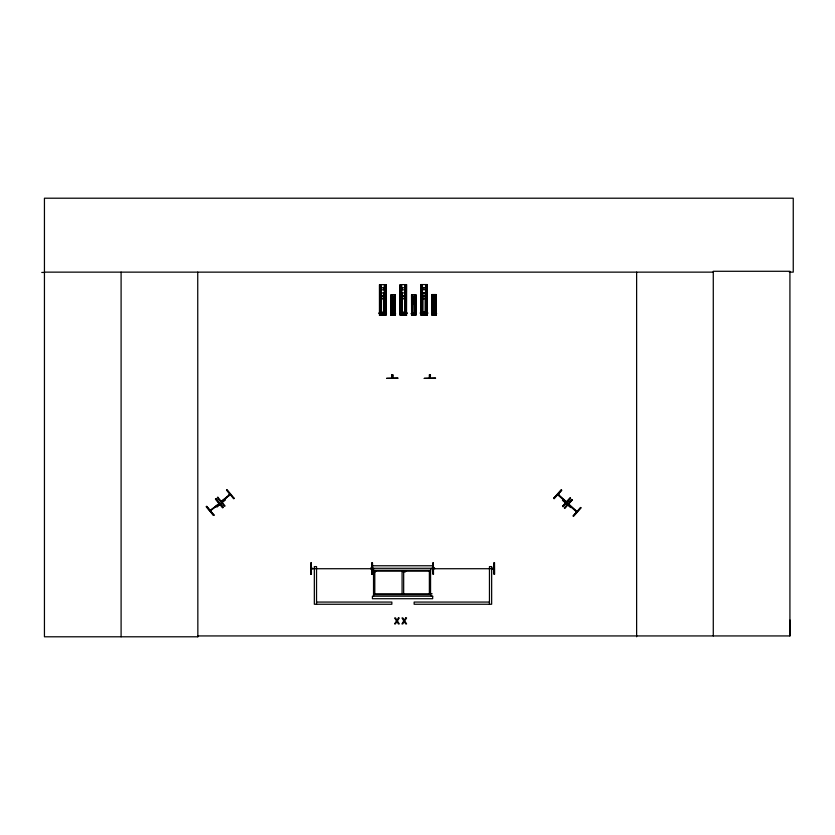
<?xml version="1.0" encoding="UTF-8"?>
<svg xmlns="http://www.w3.org/2000/svg" width="835" height="835" viewBox="0 0 835 835"><rect width="100%" height="100%" fill="white"/><g stroke="black" fill="none" stroke-linecap="round" stroke-linejoin="round"><path stroke-width="1.25" d="M219.261 503.672L210.337 510.435L211.37 510.081M219.094 503.714L210.493 510.811M230.356 494.612L221.421 501.365L222.684 500.99M230.178 494.644L221.588 501.741M789.346 272.137L793.25 272.137L793.25 198.208L44.443 198.208L44.443 636.792L197.853 636.792L197.749 635.936L789.92 635.936L790.035 620.081M558.928 495.019L558.834 495.51M566.109 502.179L565.796 501.104L565.243 501.292M577.027 511.552L576.244 510.79L575.931 511.25M373.527 596.211L373.527 568.28M557.822 494.602L566.13 502.263M559.012 495.145L558.145 494.289L557.874 494.811M568.374 504.277L576.693 511.938M403.764 314.847L402.919 314.899M413.962 314.952L413.502 314.117M434.252 314.68L434.263 313.929M383.129 313.647L382.273 313.563M393.306 314.19L392.753 314.106M403.681 313.574L402.919 313.522L403.816 313.574M424.326 313.584L423.669 313.553L424.462 313.522M219.094 503.662L210.243 510.509M431.58 596.211L430.557 594.718L430.557 570.242L431.58 568.28M433.469 568.332L434.722 568.322M492.702 568.343L493.955 568.332M229.197 494.821L229.562 495.259M311.392 568.729L311.622 568.27M371.888 568.718L311.507 568.729L312.53 568.228M370.855 568.217C370.396 569.647 370.803 567.581 371.878 568.332M434.722 568.718L433.699 568.27M493.892 568.802L492.733 568.792L492.942 568.28M493.965 568.718L433.584 568.729L434.492 568.27M554.169 498.652L553.699 498.234L561.266 489.842L561.736 490.26L554.116 498.599M553.741 498.265L561.308 489.874M554.054 498.547L561.621 490.155M562.675 506.323L570.242 497.931M562.988 506.605L570.555 498.213L570.128 497.827L562.56 506.219L563.03 506.636L570.587 498.245M564.606 508.223L572.173 499.831M569.282 505.258L568.792 503.996L568.426 504.497L576.515 511.771M575.743 511.093L576.348 510.78M580.68 507.503L573.113 515.894L573.582 516.312L581.108 507.889L580.68 507.503L573.238 515.999M562.446 500.196L570.91 507.586L562.613 500.186M213.99 515.007L213.499 515.404L206.276 506.72L206.756 506.323L213.927 515.049M218.927 503.286L218.29 504.486M221.421 501.365L229.928 494.289L229.082 494.863L229.521 495.218M223.154 507.377L222.674 507.774L215.44 499.09L215.921 498.693L223.154 507.377L215.889 498.725M234.197 498.338L227.016 489.623L226.535 490.02L233.779 498.693L234.238 498.307M374.8 572.121L375.99 571.182M404.453 571.182L403.274 572.121L403.274 571.182M406.04 571.182L404.85 572.121L404.85 571.182M382.367 314.858L383.067 314.732L382.367 314.607L383.067 314.492L382.44 313.636M403.023 314.816L403.712 314.691L403.023 314.565L403.712 314.44L403.086 313.595M423.669 314.774L424.368 314.649L423.669 314.524L424.368 314.398L423.669 314.284L424.368 314.158L423.669 314.033L424.222 313.313M566.067 502.096L557.957 494.8M569.313 505.123L569.48 504.59M413.429 314.096L413.993 314.064M494.55 562.873L493.923 562.873L493.996 574.177L494.623 574.167L494.497 562.873M311.507 568.332L312.53 568.718M370.74 568.343L371.763 568.332L370.75 568.729M433.584 568.332L434.607 568.322M492.817 568.343L493.84 568.332L492.942 568.792M310.797 574.177L311.424 574.177L311.33 562.884L310.724 562.884L310.85 574.177M371.919 574.177L372.546 574.167L372.473 562.873L371.846 562.873L371.919 574.177L372.003 562.873M41.75 272.45L44.443 272.44M44.443 272.137L713.278 272.137M384.006 284.651L384.893 284.651M385.102 284.651L385.989 284.651M379.904 287.783L385.551 287.783M400.549 287.741L406.196 287.741M421.205 287.699L426.852 287.699M379.904 289.86L385.551 289.86M400.549 289.818L406.196 289.818M421.205 289.766L426.852 289.766M379.904 292.96L385.551 292.96M400.549 292.918L406.196 292.918M421.205 292.876L426.852 292.876M431.872 294.567L436.225 294.557L436.225 314.962L431.872 314.983L431.872 294.567L431.966 314.983M390.874 315.254L395.226 315.233L395.226 294.828L390.874 294.839L390.968 315.254M379.894 295.715L385.54 295.715M400.549 295.673L406.196 295.673M421.195 295.632L426.842 295.632M432.165 296.644L435.933 296.644M391.166 296.916L394.934 296.916M411.822 296.874L415.59 296.874M432.165 298.022L435.933 298.022M391.166 298.293L394.934 298.293M411.822 298.252L415.59 298.252M421.195 298.742L426.842 298.742M379.894 298.826L385.54 298.826M400.549 298.784L406.196 298.784M432.165 300.099L435.933 300.099M391.166 300.37L394.934 300.37M411.822 300.318L415.59 300.318M432.154 301.936L435.922 301.936M391.166 302.207L394.934 302.207M411.812 302.166L415.579 302.166M432.154 304.003L435.922 304.003M391.166 304.274L394.934 304.274M411.812 304.232L415.579 304.232M400.549 312.102L406.196 312.102M421.205 312.06L426.852 312.06M379.904 312.144L385.551 312.144M399.61 312.979L407.146 312.979M420.255 312.937L427.791 312.937M432.165 312.895L435.933 312.895M378.965 313.021L386.49 313.021M391.166 313.167L394.934 313.167M411.822 313.115L415.59 313.115M420.255 313.167L427.791 313.167M378.965 313.261L386.49 313.261M399.61 313.208L407.146 313.208M431.538 313.48L436.559 313.48M411.185 313.699L416.216 313.699M431.538 313.636L436.559 313.636M390.54 313.741L395.56 313.741M411.185 313.856L416.216 313.856M433.741 313.835L434.336 313.835M390.54 313.908L395.56 313.908M382.273 314.889L383.161 314.889M406.645 315.202L400.111 315.233L400.142 284.631L406.645 284.61L406.499 315.202M411.53 315.202L415.882 315.192L415.882 294.786L411.53 294.797L411.613 315.202M379.466 315.275L380.353 315.275L380.217 284.683M380.562 315.275L381.449 315.275M382.273 315.296L383.161 315.296M391.772 374.967L392.711 374.967L392.711 377.169L391.772 377.169M429.43 374.967L430.369 374.967M429.43 377.169L430.369 377.169L430.453 374.894L429.357 374.894L429.357 377.243L430.453 377.243M373.61 570.242L430.557 570.242M373.61 571.182L430.557 571.182M373.61 593.779L432.133 593.779M373.61 594.718L430.557 594.718M316.538 602.066L391.855 602.066L391.855 604.258L314.336 604.258L314.336 566.6L316.538 566.6L316.538 604.258M489.456 602.066L414.139 602.066L414.139 604.258L491.648 604.258L491.648 566.6L489.456 566.6L489.456 604.258M392.857 314.158L393.275 314.889M558.302 494.424L566.391 501.793M568.729 504.069L576.891 511.354M226.588 489.978L233.821 498.662M215.566 498.996L222.788 507.68M206.642 506.417L213.864 515.101M206.318 506.688L213.541 515.372M225.22 499.716L216.693 507.033L225.21 499.883M494.08 562.873L494.153 574.177M433.281 562.884L433.344 574.177M372.42 562.873L372.493 574.177M311.204 562.884L311.267 574.177M789.92 635.936L789.92 271.281L713.278 271.281L713.278 635.936M636.625 272.137L636.625 636.792M436.131 294.557L436.204 314.962M435.964 294.557L435.933 314.962M435.724 294.557L435.724 314.962M435.651 294.557L435.64 314.962M435.473 294.557L435.494 314.962M435.192 294.557L435.233 314.962M435.16 294.557L435.16 314.962M434.899 295.83L434.92 313.689M434.617 314.962L433.469 314.962M433.198 295.851L433.177 313.699M432.603 294.567L432.697 314.983M432.467 294.567L432.446 314.983M432.373 294.567L432.373 314.983M432.165 294.567L432.206 314.983M430.056 377.243L430.056 378.14M429.743 377.243L429.743 378.14M429.367 571.182L429.367 593.779M427.155 284.568L427.155 315.16M426.904 284.568L426.852 315.16M426.789 284.568L426.789 315.16M426.539 284.568L426.539 315.16M426.434 284.568L426.414 315.16M426.194 287.115L426.163 289.661L426.059 287.115M426.194 292.219L426.163 296.039L426.059 292.219M426.194 298.586L426.163 315.16L426.059 298.586M425.798 287.115L425.798 289.661M425.798 292.219L425.798 296.039M425.798 298.586L425.798 315.16M425.746 284.568L425.693 315.16M425.443 287.115L425.443 289.661M425.443 292.219L425.443 296.039M425.443 298.586L425.443 315.16M425.307 287.115L425.339 289.661M425.307 292.219L425.339 296.039M425.339 298.586L425.307 315.16M424.89 315.16L423.157 315.16M422.75 287.146L422.719 289.693M422.75 292.24L422.719 296.07M422.75 298.617L422.719 315.192M422.614 287.146L422.614 289.693M422.614 292.24L422.614 296.07M422.614 298.617L422.614 315.192M422.353 287.146L422.353 289.693M422.353 292.24L422.353 296.07M422.353 298.617L422.353 315.192M422.301 284.589L422.249 315.192M421.999 287.146L421.999 289.693L421.863 287.146M421.999 292.24L421.999 296.07L421.863 292.24M421.999 298.617L421.999 315.192L421.863 298.617M421.623 287.146L421.654 289.693M421.623 292.24L421.654 296.07M421.654 298.617L421.623 315.192M421.508 287.146L421.508 289.693M421.508 292.24L421.508 296.07M421.508 298.617L421.508 315.192M421.205 284.589L421.257 315.192M415.861 294.786L415.788 315.192M415.621 294.786L415.59 315.192M415.381 297.333L415.381 315.192M415.308 297.333L415.287 315.192M415.131 297.333L415.152 315.192M414.849 294.786L414.891 315.192M414.818 294.786L414.818 315.192M414.557 297.333L414.651 315.192M414.275 315.192L413.127 315.192M412.834 297.354L412.761 315.202M412.354 297.354L412.271 315.202M412.104 297.354L412.114 315.202M412.02 294.797L412.02 315.202M411.822 294.797L411.853 315.202M406.248 284.61L406.196 315.202M405.893 315.202L405.779 284.61L405.758 315.202M405.518 284.61L405.539 315.202M405.403 284.61L405.403 315.202M405.09 284.61L405.152 315.202L405.038 298.638M405.038 287.156L405.038 289.714M405.038 292.26L405.038 296.081M404.798 287.156L404.798 289.714M404.798 292.26L404.798 296.081M404.798 298.638L404.798 315.202M404.651 287.156L404.683 289.714M404.651 292.26L404.683 296.081M404.683 298.638L404.651 315.202M404.234 315.202L402.512 315.202M403.67 571.182L403.67 593.779M401.959 287.188L402.094 289.735M402.073 292.281L401.959 296.112M401.959 298.659L402.073 315.233M402.084 571.182L402.084 593.779M401.645 284.631L401.708 315.233M401.593 287.188L401.593 289.735M401.593 292.281L401.593 296.112M401.593 298.659L401.593 315.233M401.353 287.188L401.353 289.735M401.353 292.281L401.353 296.112M401.353 298.659L401.353 315.233M401.207 284.631L401.238 315.233M400.977 284.631L400.998 315.233M400.863 284.631L400.863 315.233M400.612 284.631L400.612 315.233M400.497 284.631L400.549 315.233M400.247 284.631L400.247 315.233M395.143 294.828L395.143 315.233M394.965 294.828L394.934 315.233M394.402 297.375L394.402 313.96M394.203 294.828L394.162 315.233M393.995 297.375L393.995 313.96M393.922 297.375L393.901 313.96M393.629 315.233L392.481 315.233M392.398 377.243L392.398 378.14M392.2 297.396L392.179 313.97M392.085 377.243L392.085 378.14M391.939 294.839L391.897 315.254M391.448 297.396L391.458 315.233M385.968 284.651L385.989 315.254L379.904 315.254L379.904 284.683M385.853 284.651L385.853 315.254M385.551 315.254L385.488 284.651L379.466 284.683L379.487 315.275M385.133 287.198L385.102 289.755M385.102 292.302L385.248 296.122M385.248 298.68L385.112 315.254M384.893 287.198L384.758 289.755M384.758 292.302L384.893 296.122M384.893 298.68L384.862 312.697M384.444 284.651L384.444 315.254M384.142 287.198L384.142 289.755M384.142 292.302L384.142 296.122M384.142 298.68L384.142 312.697M384.006 287.198L384.037 289.755M384.006 292.302L384.037 296.122M384.037 298.68L384.006 312.697M383.589 315.254L381.866 315.254M381.449 287.23L381.449 289.776M381.449 292.323L381.449 296.154M381.449 298.7L381.449 312.728M381.313 287.23L381.418 289.776M381.313 292.323L381.418 296.154M381.418 298.7L381.313 312.728M381 284.683L381 315.275M380.697 287.23L380.593 289.776M380.697 292.323L380.593 296.154M380.593 298.7L380.697 312.728M379.852 284.683L379.852 315.275M379.601 284.683L379.601 315.275M374.8 571.182L374.8 593.779M197.738 272.137L197.853 636.792M121.096 272.137L121.096 636.792M392.241 303.022C393.264 306.226 394.725 300.767 392.241 303.022M412.887 302.98C413.909 306.184 415.371 300.725 412.887 302.98M433.229 302.75C434.263 305.954 435.724 300.496 433.229 302.75M398.42 617.952L396.969 620.301L395.539 617.952L394.631 617.952L396.479 620.937L394.579 623.922L395.435 623.922L396.917 621.532L398.368 623.922L399.276 623.922L397.408 620.896L399.276 617.952L398.42 617.952M405.747 617.952L404.297 620.301L402.877 617.952L401.969 617.952L403.806 620.937L401.906 623.922L402.773 623.922L404.244 621.532L405.706 623.922L406.614 623.922L404.735 620.896L406.603 617.952L405.747 617.952M571.829 499.518L564.303 507.951L564.731 508.327L572.288 499.946L571.829 499.518M217.851 497.253L217.361 497.65L224.594 506.334L225.074 505.937L217.831 497.263M433.438 562.884L432.801 562.884L432.874 574.177L433.501 574.177L433.355 562.884M427.29 284.568L420.767 284.589L420.767 315.192L427.29 315.16L427.29 284.568M392.794 374.894L391.698 374.894L391.698 377.243L392.794 377.243L392.794 374.894M397.888 378.14L386.595 378.38L397.888 378.14M435.546 378.14L424.253 378.38L435.546 378.14M432.676 565.765L372.42 565.765L372.42 568.28L432.676 568.28L432.676 565.765M432.676 596.211L372.42 596.211L372.42 598.716L432.676 598.716L432.676 596.211M432.937 314.983L432.937 294.567L432.895 314.983M412.584 315.202L412.584 294.797L412.511 315.202M394.736 315.233L394.652 294.828L394.642 315.233M391.698 313.97L391.698 297.396L391.605 313.97M391.208 315.254L391.208 294.839L391.166 315.254M381.835 298.158A1.252 1.252 0 0 0 383.933 297.594A1.252 1.252 0 0 0 382.399 296.06A1.252 1.252 0 0 0 381.835 298.158M402.741 298.314A1.252 1.252 0 0 0 404.62 297.229A1.252 1.252 0 0 0 402.741 296.143A1.252 1.252 0 0 0 402.741 298.314M423.387 298.272A1.252 1.252 0 0 0 425.276 297.187A1.252 1.252 0 0 0 423.387 296.101A1.252 1.252 0 0 0 423.387 298.272"/></g></svg>
